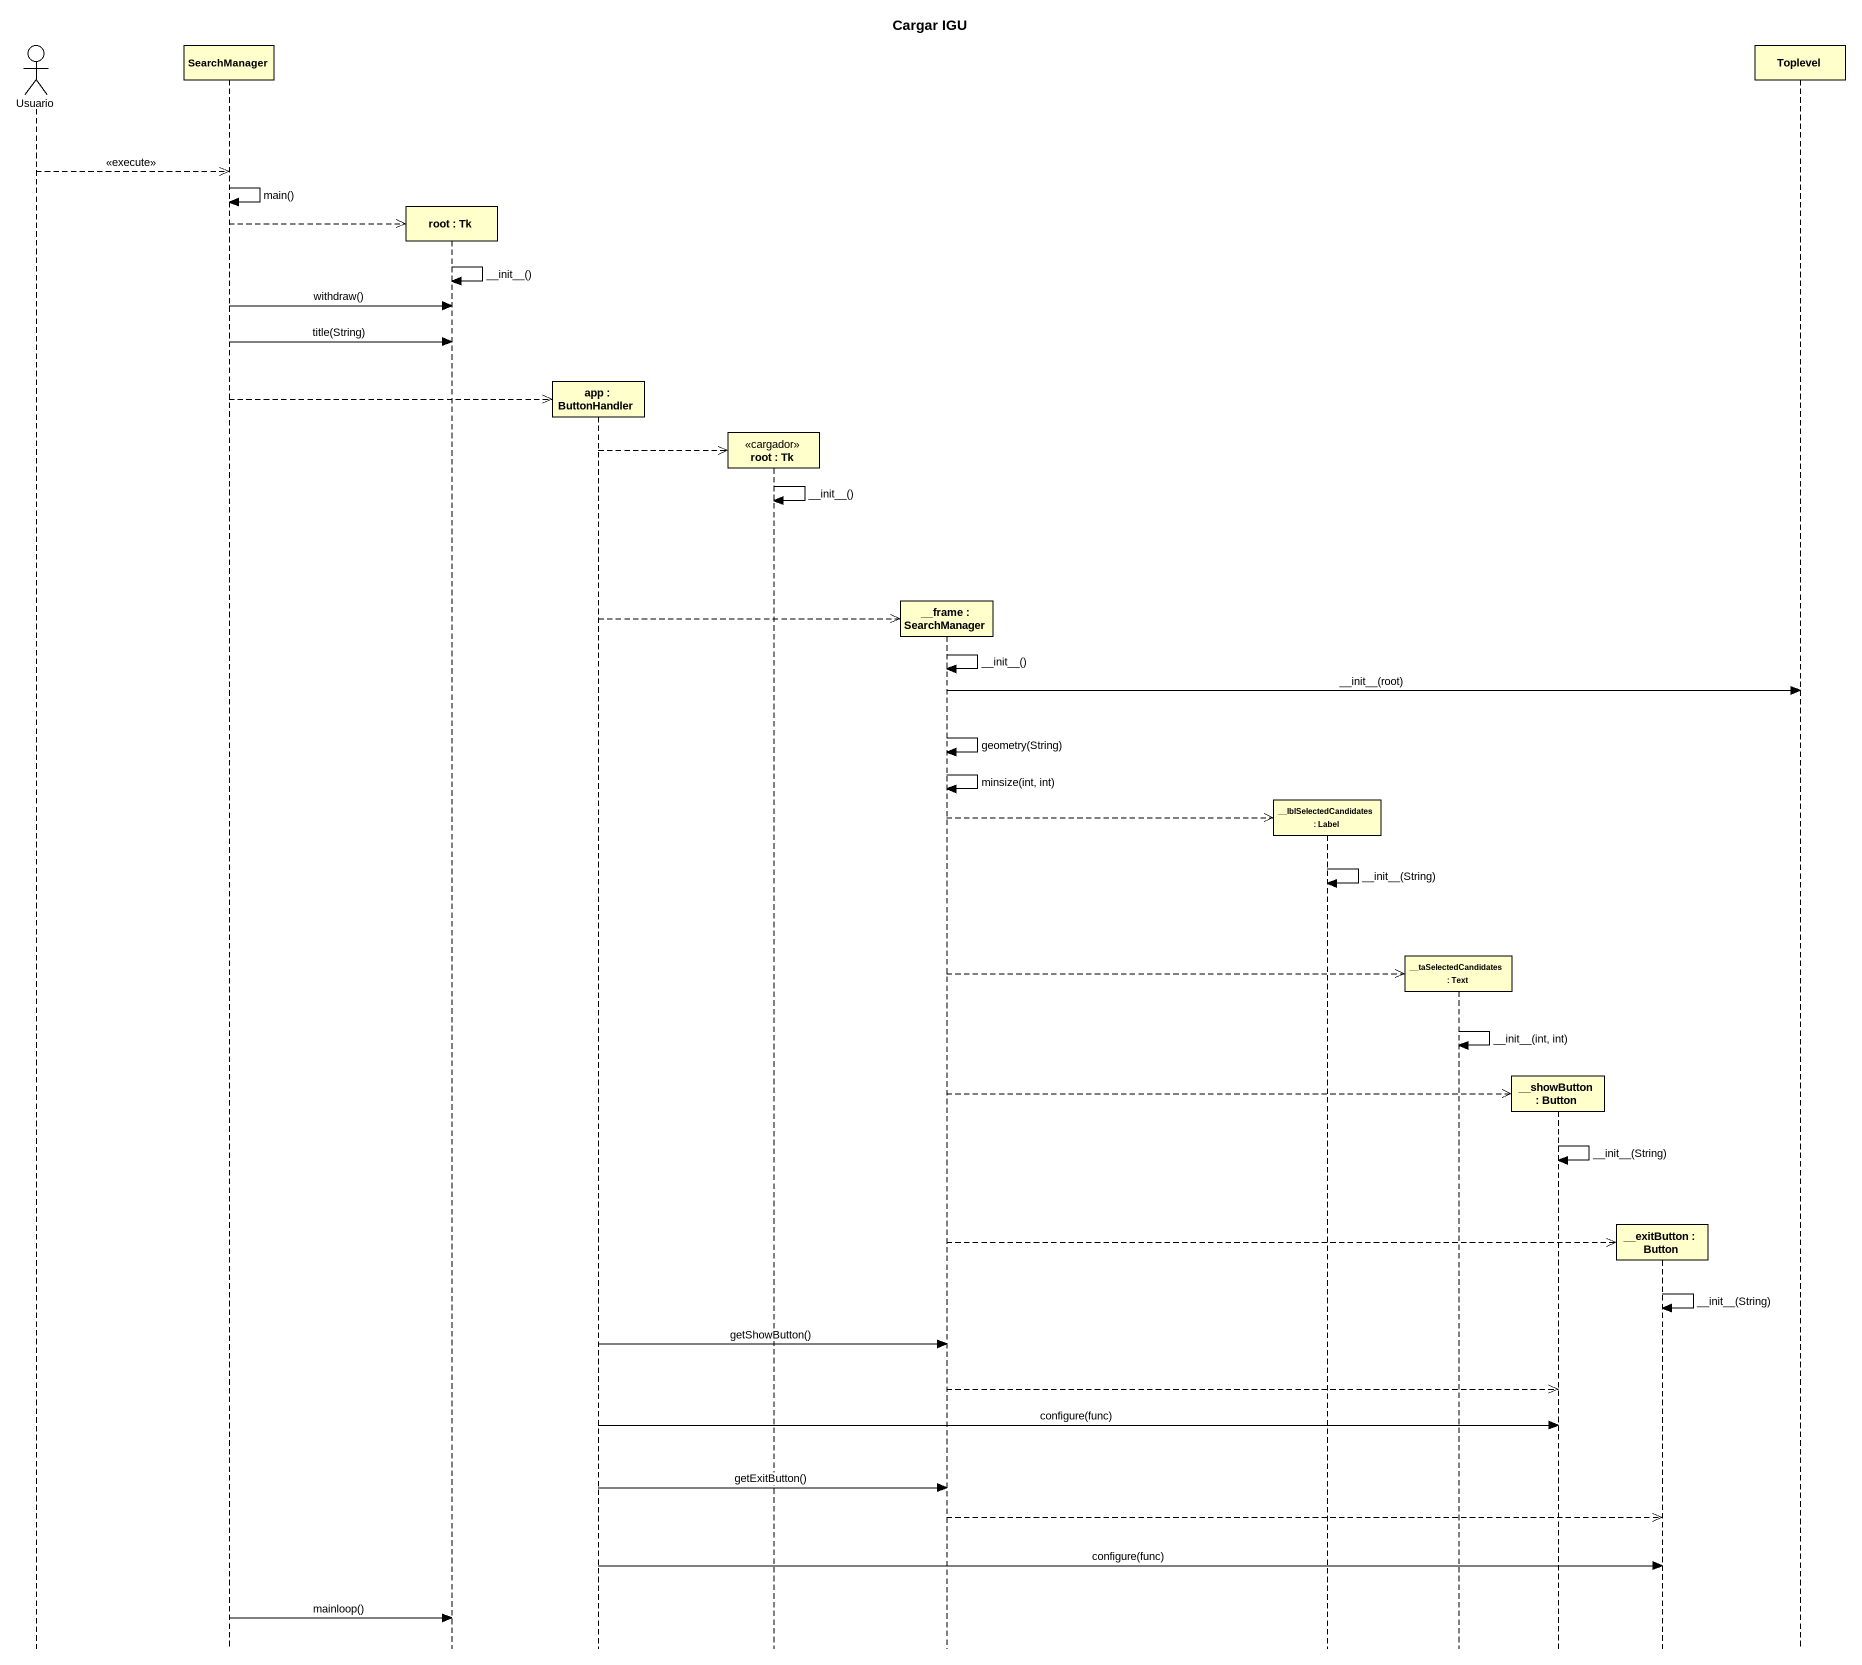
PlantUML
@startuml
title Cargar IGU
hide footbox
actor Usuario
participant SearchManager
participant "root : Tk" as root
participant "app : ButtonHandler" as app
participant "root : Tk" as root_2 <<cargador>>
participant "__frame : SearchManager" as frame_
participant "__lblSelectedCandidates : Label" as lblSelectedCandidates
participant "__taSelectedCandidates : Text" as taSelectedCandidates
participant "__showButton : Button" as showButton
participant "__exitButton : Button" as exitButton
participant Toplevel

Usuario -->> SearchManager : <<execute>>
SearchManager -> SearchManager : main()
SearchManager -->> root **
root -> root : ~__init~__()
SearchManager -> root : withdraw()
SearchManager -> root : title(String)
SearchManager -->> app **
app -->> root_2 **
root_2 -> root_2 : ~__init~__()
app -->> frame_ **
frame_ -> frame_ : ~__init~__()
frame_ -> Toplevel : ~__init~__(root)
frame_ -> frame_ : geometry(String)
frame_ -> frame_ : minsize(int, int)
frame_ -->> lblSelectedCandidates **
lblSelectedCandidates -> lblSelectedCandidates : ~__init~__(String)
frame_ -->> taSelectedCandidates **
taSelectedCandidates -> taSelectedCandidates : ~__init~__(int, int)
frame_ -->> showButton **
showButton -> showButton : ~__init~__(String)
frame_ -->> exitButton **
exitButton -> exitButton : ~__init~__(String)
app -> frame_ : getShowButton()
frame_ -->> showButton
app -> showButton : configure(func)
app -> frame_ : getExitButton()
frame_ -->> exitButton
app -> exitButton : configure(func)
SearchManager -> root : mainloop()
@enduml
